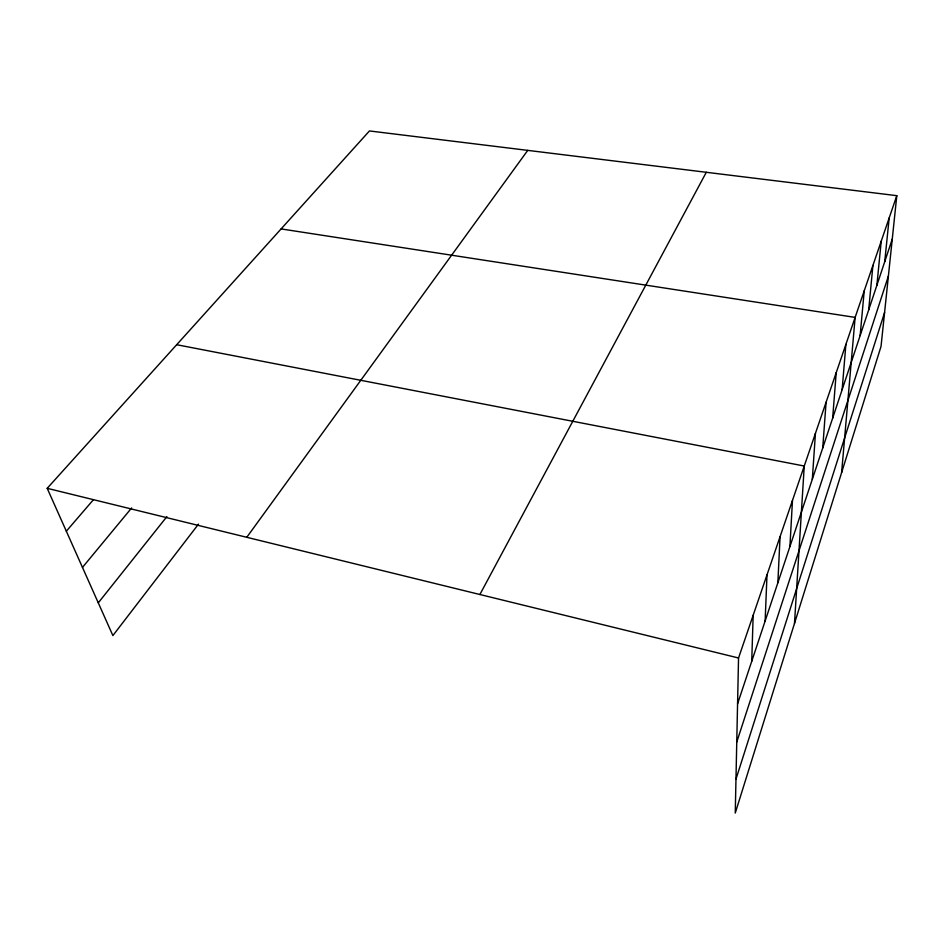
<?xml version="1.0" encoding="UTF-8"?>
<svg xmlns="http://www.w3.org/2000/svg" width="944" height="944" viewBox="0 0 944 944"><rect width="100%" height="100%" fill="white"/><g stroke="black" fill="none" stroke-linecap="round" stroke-linejoin="round"><path stroke-width="1.42" d="M896.8 195.668L738.538 657.992L735.258 813.055L881.035 346.413L896.8 195.668L369.446 130.945L47.2 488.319L112.879 635.583L198.511 524.109M751.731 661.284L753.17 615.252M765.136 620.999L767 574.861M777.856 582.814L780.074 536.64M789.916 546.552L792.476 500.414M794.494 623.453L804.253 466.029L176.681 344.713M812.312 479.269L815.439 433.355M822.731 447.987L826.083 402.262M832.655 418.157L836.219 372.632M842.142 389.66L845.895 344.371M841.611 472.625L855.134 317.396L281.1 228.92M860.149 335.568L864.22 290.835M868.692 309.88L872.905 265.465M876.882 285.289L881.224 241.192M884.729 261.712L889.177 217.946M735.978 779.154L884.587 312.499M736.757 742.078L888.398 276.037M737.571 703.835L892.257 239.092M479.894 594.508L706.301 172.292M246.773 537.301L527.755 150.367M98.282 602.85L166.864 516.639M82.47 567.415L131.629 507.943M66.328 531.212L93.421 499.706M47.2 488.319L738.538 657.992"/></g></svg>
